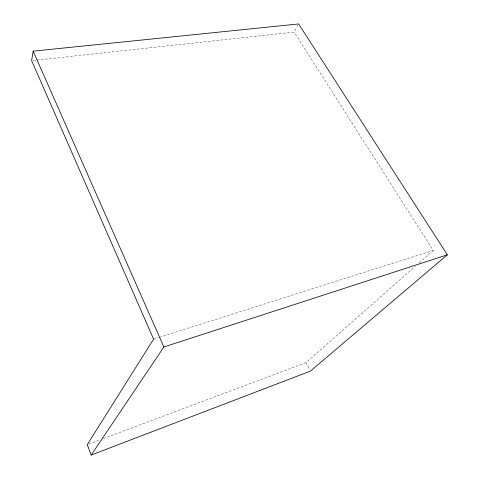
<?xml version="1.0" encoding="UTF-8"?>
<svg xmlns="http://www.w3.org/2000/svg" width="479" height="479" viewBox="0 0 479 479"><rect width="100%" height="100%" fill="white"/><g stroke="black" fill="none" stroke-linecap="round" stroke-linejoin="round"><path stroke-width="0.36" stroke-dasharray="2.4 1.8" d="M36.841 60.067L294.142 32.117L297.938 25.207M103.35 438.596L306.009 362.639L415.317 266.258M419.245 262.797L433.256 250.445L294.142 32.117M88.675 444.093L99.86 439.902M153.591 339.15L158.573 337.569M159.279 337.342L433.256 250.445M33.123 60.468L36.099 60.144M306.009 362.639L309.739 369.8"/><path stroke-width="0.72" d="M33.147 51.157L31.638 60.629L153.591 339.15L87.28 444.62L91.19 455.05L310.416 371.099L447.362 254.81L298.627 23.95L33.147 51.157L163.878 346.994L91.19 455.05M163.878 346.994L447.362 254.81"/></g></svg>
